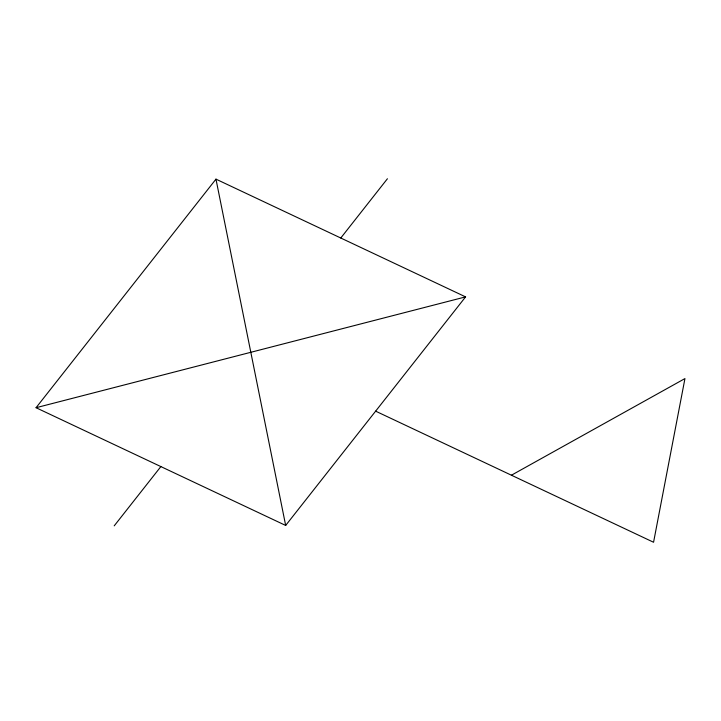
<?xml version="1.0" encoding="UTF-8"?>
<svg xmlns="http://www.w3.org/2000/svg" width="721" height="721" viewBox="0 0 721 721"><rect width="100%" height="100%" fill="white"/><g stroke="black" fill="none" stroke-linecap="round" stroke-linejoin="round"><path stroke-width="1.08" d="M36.05 407.716L215.967 179.141L465.586 296.881L285.669 525.447L36.05 407.716L465.586 296.881M114.215 525.843L160.864 466.586M340.781 238.011L387.42 178.745M511.423 475.211L684.95 378.57L653.568 542.255L375.632 411.159M215.967 179.141L285.669 525.447"/></g></svg>
